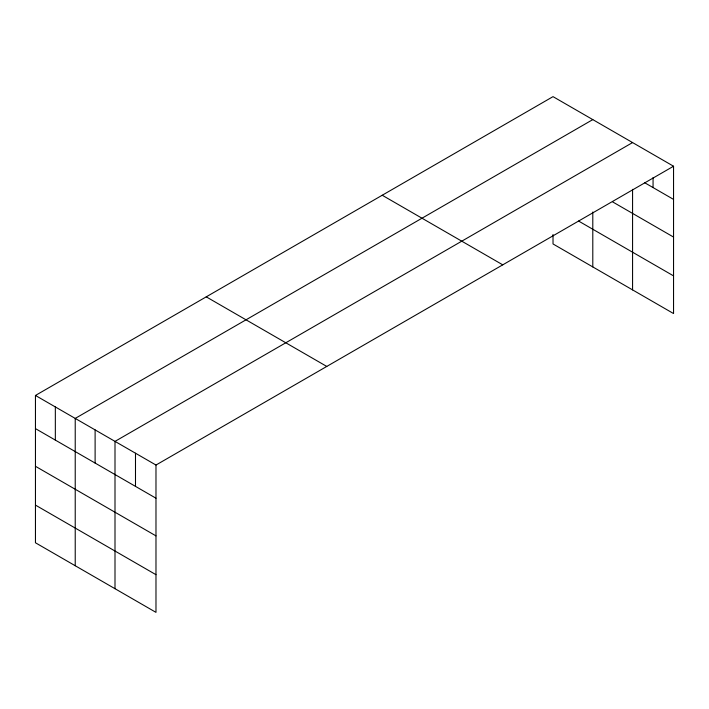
<?xml version="1.0" encoding="UTF-8"?>
<svg xmlns="http://www.w3.org/2000/svg" width="709" height="709" viewBox="0 0 709 709"><rect width="100%" height="100%" fill="white"/><g stroke="black" fill="none" stroke-linecap="round" stroke-linejoin="round"><path stroke-width="1.06" d="M35.45 395.454L155.98 465.042L155.98 612.363L35.45 542.766L35.45 395.454L553.02 96.637L673.55 166.234L673.55 313.546L553.02 243.958L553.02 234.537M592.795 119.608L75.225 418.416L75.225 565.738M632.57 142.571L115 441.388L115 588.7M155.98 465.042L673.55 166.234M644.676 182.727L673.55 199.397M612.682 201.923L673.55 237.063M578.588 221.048L673.55 275.872M382.222 195.25L502.752 264.838M206.248 296.849L326.778 366.438M35.45 428.617L155.98 498.205M35.45 466.292L155.98 535.88M35.45 505.1L155.98 574.689M653.06 177.613L653.06 187.566M632.57 189.338L632.57 289.884M592.795 212L592.795 266.921M135.49 453.211L135.49 486.374M95.112 429.902L95.112 463.066M55.337 406.939L55.337 440.103"/></g></svg>
